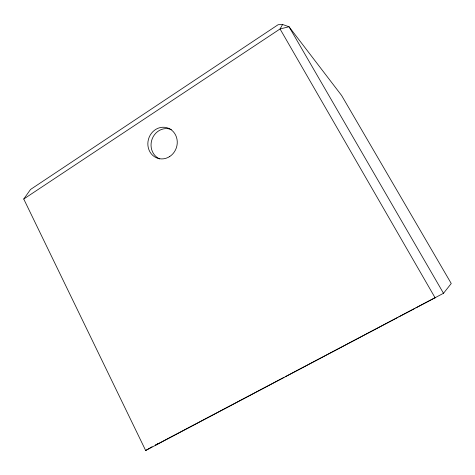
<?xml version="1.0" encoding="UTF-8"?>
<svg xmlns="http://www.w3.org/2000/svg" width="475" height="475" viewBox="0 0 475 475"><rect width="100%" height="100%" fill="white"/><g stroke="black" fill="none" stroke-linecap="round" stroke-linejoin="round"><path stroke-width="0.71" d="M282.595 24.498L280.048 28.957L23.75 199.025L145.665 450.502L443.496 293.289L451.25 283.516L341.602 95.475L289.032 26.754L282.595 24.498L278.095 24.73L30.537 189.466L23.75 199.025M158.472 443.377L155.295 445.241L283.925 377.417M145.665 450.502L152.107 446.738M285.243 376.723L397.468 317.549M398.78 316.861L414.532 308.554M415.845 307.865L435.533 297.481M443.496 293.289L289.032 26.754L280.048 28.957L435.159 297.896M159.713 158.911A15.8 14.464 -73 0 1 152.249 138.712A15.8 14.464 -73 0 1 171.368 129.562M169.747 156.501A15.96 14.594 -73.1 0 0 170.074 129.069A15.96 14.594 -73.1 0 0 147.844 143.67A15.96 14.594 -73.1 0 0 169.747 156.501"/></g></svg>
